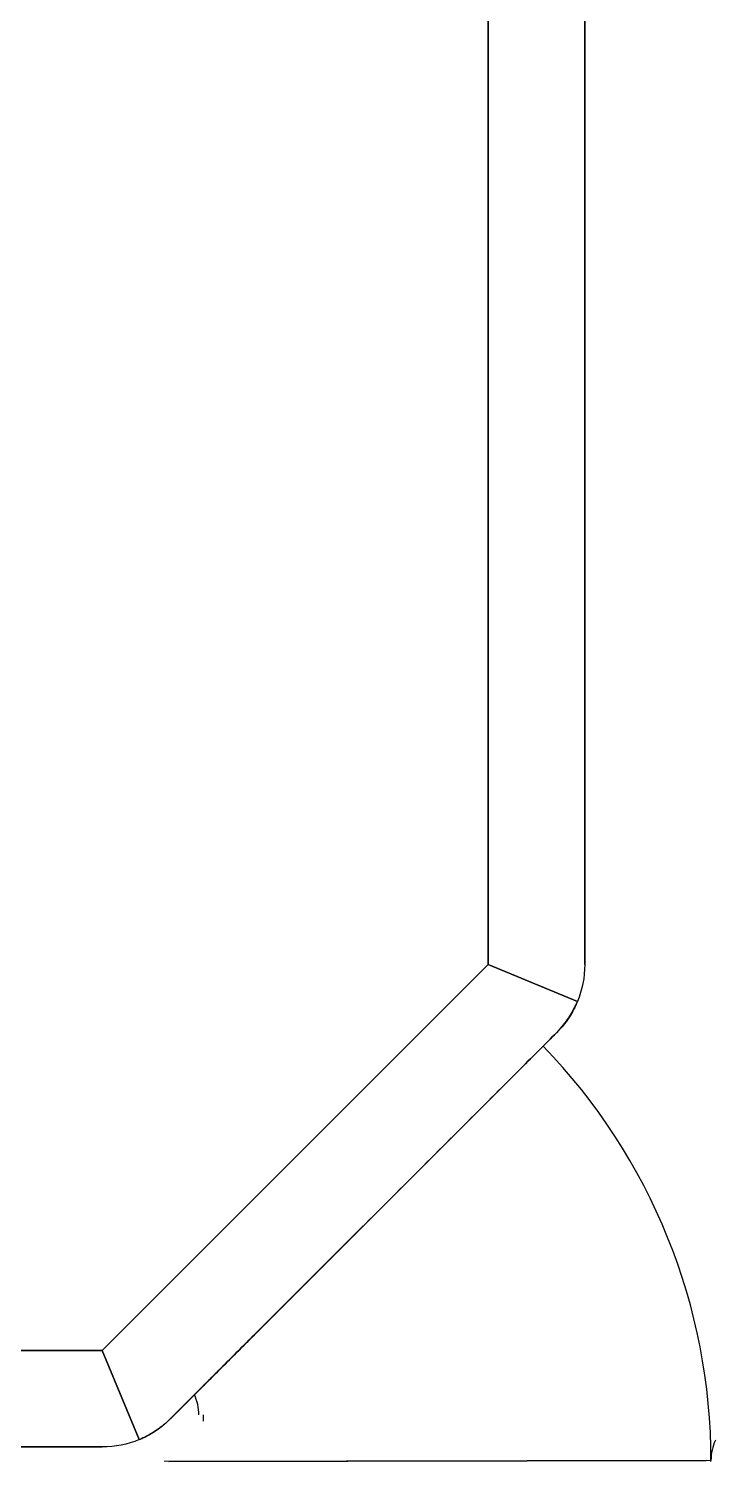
# Model space of a CAD drawing. Header units: millimetres. Extents: x 441156 to 441876, y 4514765 to 4515211.
# Drawn here: x 441348.754 to 441348.8607, y 4515147.9271 to 4515148.1498 of the extents above; entities that cross this region are included whole.
import ezdxf

# ---------------------------------------------------------------- set-up
doc = ezdxf.new("R2010")
doc.units = ezdxf.units.MM
doc.layers.add('Instalaciones_ventilación_extracción', color=86, linetype='Continuous', lineweight=25)

msp = doc.modelspace()

# ---------------------------------------------------------------- linework, layer by layer
at = {"layer": 'Instalaciones_ventilación_extracción'}
for p, q in [((441348.825392617, 4515148.004311931, -5.307373364137415e-07), (441348.825392617, 4515148.264300137, -5.307373364137415e-07)), ((441348.825392617, 4515148.264300137, -5.307373364137415e-07), (441348.825392617, 4515148.004311931, -5.307373364137415e-07)), ((441348.8403926166, 4515148.004306034, -5.307373364137415e-07), (441348.8403926166, 4515148.264306034, -5.307373364137415e-07)), ((441348.8403926166, 4515148.264306034, -5.307373364137415e-07), (441348.8403926166, 4515148.004306034, -5.307373364137415e-07)), ((441348.7653867202, 4515147.944306034, -5.307373364137415e-07), (441348.825392617, 4515148.004311931, -5.307373364137415e-07)), ((441348.825392617, 4515148.004311931, -5.307373364137415e-07), (441348.7653867202, 4515147.944306034, -5.307373364137415e-07)), ((441348.825392617, 4515148.004311931, -5.307373364137415e-07), (441348.8392528939, 4515147.998570817, -5.307373364137415e-07)), ((441348.8392528939, 4515147.998570817, -5.307373364137415e-07), (441348.825392617, 4515148.004311931, -5.307373364137415e-07)), ((441348.8383821492, 4515147.996804187, -5.307373364137415e-07), (441348.8382208795, 4515147.996531589, -5.307373364137415e-07)), ((441348.8384148945, 4515147.99686156, -5.307373364137415e-07), (441348.838313683, 4515147.99668729, -5.307373364137415e-07)), ((441348.838313683, 4515147.99668729, -5.307373364137415e-07), (441348.8384148945, 4515147.99686156, -5.307373364137415e-07)), ((441348.8383781063, 4515147.996797336, -5.307373364137415e-07), (441348.8385080957, 4515147.99702695, -5.307373364137415e-07)), ((441348.8385285121, 4515147.997063617, -5.307373364137415e-07), (441348.8383821492, 4515147.996804187, -5.307373364137415e-07)), ((441348.8385149167, 4515147.997039326, -5.307373364137415e-07), (441348.8384148945, 4515147.99686156, -5.307373364137415e-07)), ((441348.8384148945, 4515147.99686156, -5.307373364137415e-07), (441348.8385149167, 4515147.997039326, -5.307373364137415e-07)), ((441348.8385080957, 4515147.99702695, -5.307373364137415e-07), (441348.8386264584, 4515147.997244434, -5.307373364137415e-07)), ((441348.83861358, 4515147.997220462, -5.307373364137415e-07), (441348.8385149167, 4515147.997039326, -5.307373364137415e-07)), ((441348.8385149167, 4515147.997039326, -5.307373364137415e-07), (441348.83861358, 4515147.997220462, -5.307373364137415e-07)), ((441348.8386605615, 4515147.997308613, -5.307373364137415e-07), (441348.8385285121, 4515147.997063617, -5.307373364137415e-07)), ((441348.8387107021, 4515147.997404819, -5.307373364137415e-07), (441348.83861358, 4515147.997220462, -5.307373364137415e-07)), ((441348.83861358, 4515147.997220462, -5.307373364137415e-07), (441348.8387107021, 4515147.997404819, -5.307373364137415e-07)), ((441348.8386264584, 4515147.997244434, -5.307373364137415e-07), (441348.8387337579, 4515147.997448902, -5.307373364137415e-07)), ((441348.8387788777, 4515147.99753783, -5.307373364137415e-07), (441348.8386605615, 4515147.997308613, -5.307373364137415e-07)), ((441348.8388061459, 4515147.997592258, -5.307373364137415e-07), (441348.8387107021, 4515147.997404819, -5.307373364137415e-07)), ((441348.8387107021, 4515147.997404819, -5.307373364137415e-07), (441348.8388061459, 4515147.997592258, -5.307373364137415e-07)), ((441348.8387337579, 4515147.997448902, -5.307373364137415e-07), (441348.8388304525, 4515147.997639759, -5.307373364137415e-07)), ((441348.8388839961, 4515147.997749882, -5.307373364137415e-07), (441348.8387788777, 4515147.99753783, -5.307373364137415e-07)), ((441348.8388997578, 4515147.997782627, -5.307373364137415e-07), (441348.8388061459, 4515147.997592258, -5.307373364137415e-07)), ((441348.8388061459, 4515147.997592258, -5.307373364137415e-07), (441348.8388997578, 4515147.997782627, -5.307373364137415e-07)), ((441348.8388304525, 4515147.997639759, -5.307373364137415e-07), (441348.8389169239, 4515147.997816456, -5.307373364137415e-07)), ((441348.8389760825, 4515147.99794257, -5.307373364137415e-07), (441348.8388839961, 4515147.997749882, -5.307373364137415e-07)), ((441348.838991372, 4515147.997975772, -5.307373364137415e-07), (441348.8388997578, 4515147.997782627, -5.307373364137415e-07)), ((441348.8388997578, 4515147.997782627, -5.307373364137415e-07), (441348.838991372, 4515147.997975772, -5.307373364137415e-07)), ((441348.8389169239, 4515147.997816456, -5.307373364137415e-07), (441348.8389935997, 4515147.997978489, -5.307373364137415e-07)), ((441348.8390555811, 4515147.998114841, -5.307373364137415e-07), (441348.8389760825, 4515147.99794257, -5.307373364137415e-07)), ((441348.8390808497, 4515147.998171558, -5.307373364137415e-07), (441348.838991372, 4515147.997975772, -5.307373364137415e-07)), ((441348.838991372, 4515147.997975772, -5.307373364137415e-07), (441348.8390808497, 4515147.998171558, -5.307373364137415e-07)), ((441348.8389935997, 4515147.997978489, -5.307373364137415e-07), (441348.8390608756, 4515147.998125309, -5.307373364137415e-07)), ((441348.8391230861, 4515147.998266025, -5.307373364137415e-07), (441348.8390555811, 4515147.998114841, -5.307373364137415e-07)), ((441348.8390608756, 4515147.998125309, -5.307373364137415e-07), (441348.8391191643, 4515147.998256382, -5.307373364137415e-07)), ((441348.8391680234, 4515147.998369846, -5.307373364137415e-07), (441348.8390808497, 4515147.998171558, -5.307373364137415e-07)), ((441348.8390808497, 4515147.998171558, -5.307373364137415e-07), (441348.8391680234, 4515147.998369846, -5.307373364137415e-07)), ((441348.8391191643, 4515147.998256382, -5.307373364137415e-07), (441348.8391688923, 4515147.998371174, -5.307373364137415e-07)), ((441348.8391791462, 4515147.998395405, -5.307373364137415e-07), (441348.8391230861, 4515147.998266025, -5.307373364137415e-07)), ((441348.839252892, 4515147.998570819, -5.307373364137415e-07), (441348.8391680234, 4515147.998369846, -5.307373364137415e-07)), ((441348.8391680234, 4515147.998369846, -5.307373364137415e-07), (441348.839252892, 4515147.998570819, -5.307373364137415e-07)), ((441348.8391688923, 4515147.998371174, -5.307373364137415e-07), (441348.8392104423, 4515147.99846918, -5.307373364137415e-07)), ((441348.8392243581, 4515147.998502293, -5.307373364137415e-07), (441348.8391791462, 4515147.998395405, -5.307373364137415e-07)), ((441348.8392104423, 4515147.99846918, -5.307373364137415e-07), (441348.8392442102, 4515147.998549854, -5.307373364137415e-07)), ((441348.8392591794, 4515147.998586018, -5.307373364137415e-07), (441348.8392243581, 4515147.998502293, -5.307373364137415e-07)), ((441348.8392442102, 4515147.998549854, -5.307373364137415e-07), (441348.8392702416, 4515147.998612888, -5.307373364137415e-07)), ((441348.8392838222, 4515147.998646107, -5.307373364137415e-07), (441348.8392591794, 4515147.998586018, -5.307373364137415e-07)), ((441348.8392702416, 4515147.998612888, -5.307373364137415e-07), (441348.8392887051, 4515147.9986581, -5.307373364137415e-07)), ((441348.8392985007, 4515147.998682301, -5.307373364137415e-07), (441348.8392838222, 4515147.998646107, -5.307373364137415e-07)), ((441348.8392887051, 4515147.9986581, -5.307373364137415e-07), (441348.8392997217, 4515147.998685306, -5.307373364137415e-07)), ((441348.8393033837, 4515147.998694385, -5.307373364137415e-07), (441348.8392985007, 4515147.998682301, -5.307373364137415e-07)), ((441348.8392997217, 4515147.998685306, -5.307373364137415e-07), (441348.8393033837, 4515147.998694385, -5.307373364137415e-07)), ((441348.8365809871, 4515147.994315006, -5.307373364137415e-07), (441348.8368442162, 4515147.994617847, -5.307373364137415e-07)), ((441348.836907601, 4515147.994693256, -5.307373364137415e-07), (441348.8366256497, 4515147.994365268, -5.307373364137415e-07)), ((441348.8368634265, 4515147.994640613, -5.307373364137415e-07), (441348.836763802, 4515147.994523593, -5.307373364137415e-07)), ((441348.836763802, 4515147.994523593, -5.307373364137415e-07), (441348.8368634265, 4515147.994640613, -5.307373364137415e-07)), ((441348.8368442162, 4515147.994617847, -5.307373364137415e-07), (441348.8370899745, 4515147.994916035, -5.307373364137415e-07)), ((441348.8369644248, 4515147.994761753, -5.307373364137415e-07), (441348.8368634265, 4515147.994640613, -5.307373364137415e-07)), ((441348.8368634265, 4515147.994640613, -5.307373364137415e-07), (441348.8369644248, 4515147.994761753, -5.307373364137415e-07)), ((441348.8371705562, 4515147.995017246, -5.307373364137415e-07), (441348.836907601, 4515147.994693256, -5.307373364137415e-07)), ((441348.8370667659, 4515147.994887272, -5.307373364137415e-07), (441348.8369644248, 4515147.994761753, -5.307373364137415e-07)), ((441348.8369644248, 4515147.994761753, -5.307373364137415e-07), (441348.8370667659, 4515147.994887272, -5.307373364137415e-07)), ((441348.8371702051, 4515147.995017017, -5.307373364137415e-07), (441348.8370667659, 4515147.994887272, -5.307373364137415e-07)), ((441348.8370667659, 4515147.994887272, -5.307373364137415e-07), (441348.8371702051, 4515147.995017017, -5.307373364137415e-07)), ((441348.8370899745, 4515147.994916035, -5.307373364137415e-07), (441348.8373189476, 4515147.995208637, -5.307373364137415e-07)), ((441348.8372744229, 4515147.995150745, -5.307373364137415e-07), (441348.8371702051, 4515147.995017017, -5.307373364137415e-07)), ((441348.8371702051, 4515147.995017017, -5.307373364137415e-07), (441348.8372744229, 4515147.995150745, -5.307373364137415e-07)), ((441348.8374150936, 4515147.995335941, -5.307373364137415e-07), (441348.8371705562, 4515147.995017246, -5.307373364137415e-07)), ((441348.8373791287, 4515147.995288272, -5.307373364137415e-07), (441348.8372744229, 4515147.995150745, -5.307373364137415e-07)), ((441348.8372744229, 4515147.995150745, -5.307373364137415e-07), (441348.8373791287, 4515147.995288272, -5.307373364137415e-07)), ((441348.8373189476, 4515147.995208637, -5.307373364137415e-07), (441348.8375318386, 4515147.995494648, -5.307373364137415e-07)), ((441348.8374840171, 4515147.99542934, -5.307373364137415e-07), (441348.8373791287, 4515147.995288272, -5.307373364137415e-07)), ((441348.8373791287, 4515147.995288272, -5.307373364137415e-07), (441348.8374840171, 4515147.99542934, -5.307373364137415e-07)), ((441348.8376418232, 4515147.995648029, -5.307373364137415e-07), (441348.8374150936, 4515147.995335941, -5.307373364137415e-07)), ((441348.8375887685, 4515147.995573749, -5.307373364137415e-07), (441348.8374840171, 4515147.99542934, -5.307373364137415e-07)), ((441348.8374840171, 4515147.99542934, -5.307373364137415e-07), (441348.8375887685, 4515147.995573749, -5.307373364137415e-07)), ((441348.8375318386, 4515147.995494648, -5.307373364137415e-07), (441348.8377293479, 4515147.995773212, -5.307373364137415e-07)), ((441348.8376931083, 4515147.995721271, -5.307373364137415e-07), (441348.8375887685, 4515147.995573749, -5.307373364137415e-07)), ((441348.8375887685, 4515147.995573749, -5.307373364137415e-07), (441348.8376931083, 4515147.995721271, -5.307373364137415e-07)), ((441348.8378513111, 4515147.995952213, -5.307373364137415e-07), (441348.8376418232, 4515147.995648029, -5.307373364137415e-07)), ((441348.8377970821, 4515147.995872241, -5.307373364137415e-07), (441348.8376931083, 4515147.995721271, -5.307373364137415e-07)), ((441348.8376931083, 4515147.995721271, -5.307373364137415e-07), (441348.8377970821, 4515147.995872241, -5.307373364137415e-07)), ((441348.8377293479, 4515147.995773212, -5.307373364137415e-07), (441348.8379121023, 4515147.996043537, -5.307373364137415e-07)), ((441348.8379011164, 4515147.996027363, -5.307373364137415e-07), (441348.8377970821, 4515147.995872241, -5.307373364137415e-07)), ((441348.8377970821, 4515147.995872241, -5.307373364137415e-07), (441348.8379011164, 4515147.996027363, -5.307373364137415e-07)), ((441348.8380441368, 4515147.996247165, -5.307373364137415e-07), (441348.8378513111, 4515147.995952213, -5.307373364137415e-07)), ((441348.838004998, 4515147.996186542, -5.307373364137415e-07), (441348.8379011164, 4515147.996027363, -5.307373364137415e-07)), ((441348.8379011164, 4515147.996027363, -5.307373364137415e-07), (441348.838004998, 4515147.996186542, -5.307373364137415e-07)), ((441348.8379121023, 4515147.996043537, -5.307373364137415e-07), (441348.8380807276, 4515147.996304844, -5.307373364137415e-07)), ((441348.8381085294, 4515147.996349659, -5.307373364137415e-07), (441348.838004998, 4515147.996186542, -5.307373364137415e-07)), ((441348.838004998, 4515147.996186542, -5.307373364137415e-07), (441348.8381085294, 4515147.996349659, -5.307373364137415e-07)), ((441348.8382208795, 4515147.996531589, -5.307373364137415e-07), (441348.8380441368, 4515147.996247165, -5.307373364137415e-07)), ((441348.8380807276, 4515147.996304844, -5.307373364137415e-07), (441348.8382358635, 4515147.99655637, -5.307373364137415e-07)), ((441348.8382114797, 4515147.996516621, -5.307373364137415e-07), (441348.8381085294, 4515147.996349659, -5.307373364137415e-07)), ((441348.8381085294, 4515147.996349659, -5.307373364137415e-07), (441348.8382114797, 4515147.996516621, -5.307373364137415e-07)), ((441348.838313683, 4515147.99668729, -5.307373364137415e-07), (441348.8382114797, 4515147.996516621, -5.307373364137415e-07)), ((441348.8382114797, 4515147.996516621, -5.307373364137415e-07), (441348.838313683, 4515147.99668729, -5.307373364137415e-07)), ((441348.8382358635, 4515147.99655637, -5.307373364137415e-07), (441348.8383781063, 4515147.996797336, -5.307373364137415e-07)), ((441348.8362463518, 4515147.993952462, -5.307373364137415e-07), (441348.7757461882, 4515147.933452299, -5.307373364137415e-07)), ((441348.7757461882, 4515147.933452299, -5.307373364137415e-07), (441348.8362463518, 4515147.993952462, -5.307373364137415e-07)), ((441348.8359992188, 4515147.993699432, -5.307373364137415e-07), (441348.7759992192, 4515147.933699432, -5.307373364137415e-07)), ((441348.7759992192, 4515147.933699432, -5.307373364137415e-07), (441348.8359992188, 4515147.993699432, -5.307373364137415e-07)), ((441348.834294091, 4515147.991994312, -5.307373364137415e-07), (441348.8346561976, 4515147.992356419, -5.307373364137415e-07)), ((441348.8346561976, 4515147.992356419, -5.307373364137415e-07), (441348.834294091, 4515147.991994312, -5.307373364137415e-07)), ((441348.8346561976, 4515147.992356419, -5.307373364137415e-07), (441348.8350085226, 4515147.992708729, -5.307373364137415e-07)), ((441348.8350085226, 4515147.992708729, -5.307373364137415e-07), (441348.8346561976, 4515147.992356419, -5.307373364137415e-07)), ((441348.8350085226, 4515147.992708729, -5.307373364137415e-07), (441348.835350182, 4515147.993050388, -5.307373364137415e-07)), ((441348.835350182, 4515147.993050388, -5.307373364137415e-07), (441348.8350085226, 4515147.992708729, -5.307373364137415e-07)), ((441348.835350182, 4515147.993050388, -5.307373364137415e-07), (441348.83568055, 4515147.993380771, -5.307373364137415e-07)), ((441348.83568055, 4515147.993380771, -5.307373364137415e-07), (441348.835350182, 4515147.993050388, -5.307373364137415e-07)), ((441348.83568055, 4515147.993380771, -5.307373364137415e-07), (441348.835999108, 4515147.993699314, -5.307373364137415e-07)), ((441348.835999108, 4515147.993699314, -5.307373364137415e-07), (441348.83568055, 4515147.993380771, -5.307373364137415e-07)), ((441348.8363234643, 4515147.994033908, -5.307373364137415e-07), (441348.8359992151, 4515147.993699436, -5.307373364137415e-07)), ((441348.8359992151, 4515147.993699436, -5.307373364137415e-07), (441348.8362995536, 4515147.994008518, -5.307373364137415e-07)), ((441348.836300118, 4515147.994009128, -5.307373364137415e-07), (441348.8362463462, 4515147.993952457, -5.307373364137415e-07)), ((441348.8362463462, 4515147.993952457, -5.307373364137415e-07), (441348.836300118, 4515147.994009128, -5.307373364137415e-07)), ((441348.8362995536, 4515147.994008518, -5.307373364137415e-07), (441348.8365809871, 4515147.994315006, -5.307373364137415e-07)), ((441348.8363846066, 4515147.994099353, -5.307373364137415e-07), (441348.836300118, 4515147.994009128, -5.307373364137415e-07)), ((441348.836300118, 4515147.994009128, -5.307373364137415e-07), (441348.8363846066, 4515147.994099353, -5.307373364137415e-07)), ((441348.8366256497, 4515147.994365268, -5.307373364137415e-07), (441348.8363234643, 4515147.994033908, -5.307373364137415e-07)), ((441348.8364751675, 4515147.994197773, -5.307373364137415e-07), (441348.8363846066, 4515147.994099353, -5.307373364137415e-07)), ((441348.8363846066, 4515147.994099353, -5.307373364137415e-07), (441348.8364751675, 4515147.994197773, -5.307373364137415e-07)), ((441348.8365690541, 4515147.994301669, -5.307373364137415e-07), (441348.8364751675, 4515147.994197773, -5.307373364137415e-07)), ((441348.8364751675, 4515147.994197773, -5.307373364137415e-07), (441348.8365690541, 4515147.994301669, -5.307373364137415e-07)), ((441348.836665582, 4515147.994410572, -5.307373364137415e-07), (441348.8365690541, 4515147.994301669, -5.307373364137415e-07)), ((441348.8365690541, 4515147.994301669, -5.307373364137415e-07), (441348.836665582, 4515147.994410572, -5.307373364137415e-07)), ((441348.836763802, 4515147.994523593, -5.307373364137415e-07), (441348.836665582, 4515147.994410572, -5.307373364137415e-07)), ((441348.836665582, 4515147.994410572, -5.307373364137415e-07), (441348.836763802, 4515147.994523593, -5.307373364137415e-07)), ((441348.8323698659, 4515147.990070087, -5.307373364137415e-07), (441348.8327664268, 4515147.990466648, -5.307373364137415e-07)), ((441348.8327664268, 4515147.990466648, -5.307373364137415e-07), (441348.8323698659, 4515147.990070087, -5.307373364137415e-07)), ((441348.8327664268, 4515147.990466648, -5.307373364137415e-07), (441348.8331583031, 4515147.990858509, -5.307373364137415e-07)), ((441348.8331583031, 4515147.990858509, -5.307373364137415e-07), (441348.8327664268, 4515147.990466648, -5.307373364137415e-07)), ((441348.8331583031, 4515147.990858509, -5.307373364137415e-07), (441348.8335442134, 4515147.991244419, -5.307373364137415e-07)), ((441348.8335442134, 4515147.991244419, -5.307373364137415e-07), (441348.8331583031, 4515147.990858509, -5.307373364137415e-07)), ((441348.8335442134, 4515147.991244419, -5.307373364137415e-07), (441348.8339231192, 4515147.991623325, -5.307373364137415e-07)), ((441348.8339231192, 4515147.991623325, -5.307373364137415e-07), (441348.8335442134, 4515147.991244419, -5.307373364137415e-07)), ((441348.8339231192, 4515147.991623325, -5.307373364137415e-07), (441348.834294091, 4515147.991994312, -5.307373364137415e-07)), ((441348.834294091, 4515147.991994312, -5.307373364137415e-07), (441348.8339231192, 4515147.991623325, -5.307373364137415e-07)), ((441348.8298708276, 4515147.987571033, -5.307373364137415e-07), (441348.8303156673, 4515147.988015872, -5.307373364137415e-07)), ((441348.8303156673, 4515147.988015872, -5.307373364137415e-07), (441348.8298708276, 4515147.987571033, -5.307373364137415e-07)), ((441348.8303156673, 4515147.988015872, -5.307373364137415e-07), (441348.8307467886, 4515147.988446995, -5.307373364137415e-07)), ((441348.8307467886, 4515147.988446995, -5.307373364137415e-07), (441348.8303156673, 4515147.988015872, -5.307373364137415e-07)), ((441348.8307467886, 4515147.988446995, -5.307373364137415e-07), (441348.8311634763, 4515147.988863681, -5.307373364137415e-07)), ((441348.8311634763, 4515147.988863681, -5.307373364137415e-07), (441348.8307467886, 4515147.988446995, -5.307373364137415e-07)), ((441348.8311634763, 4515147.988863681, -5.307373364137415e-07), (441348.831567742, 4515147.989267948, -5.307373364137415e-07)), ((441348.831567742, 4515147.989267948, -5.307373364137415e-07), (441348.8311634763, 4515147.988863681, -5.307373364137415e-07)), ((441348.831567742, 4515147.989267948, -5.307373364137415e-07), (441348.831969888, 4515147.989670093, -5.307373364137415e-07)), ((441348.831969888, 4515147.989670093, -5.307373364137415e-07), (441348.831567742, 4515147.989267948, -5.307373364137415e-07)), ((441348.831969888, 4515147.989670093, -5.307373364137415e-07), (441348.8323698659, 4515147.990070087, -5.307373364137415e-07)), ((441348.8323698659, 4515147.990070087, -5.307373364137415e-07), (441348.831969888, 4515147.989670093, -5.307373364137415e-07)), ((441348.8274672479, 4515147.985167469, -5.307373364137415e-07), (441348.8279689411, 4515147.985669147, -5.307373364137415e-07)), ((441348.8279689411, 4515147.985669147, -5.307373364137415e-07), (441348.8274672479, 4515147.985167469, -5.307373364137415e-07)), ((441348.8279689411, 4515147.985669147, -5.307373364137415e-07), (441348.8284610985, 4515147.98616132, -5.307373364137415e-07)), ((441348.8284610985, 4515147.98616132, -5.307373364137415e-07), (441348.8279689411, 4515147.985669147, -5.307373364137415e-07)), ((441348.8284610985, 4515147.98616132, -5.307373364137415e-07), (441348.828942773, 4515147.986642978, -5.307373364137415e-07)), ((441348.828942773, 4515147.986642978, -5.307373364137415e-07), (441348.8284610985, 4515147.98616132, -5.307373364137415e-07)), ((441348.828942773, 4515147.986642978, -5.307373364137415e-07), (441348.8294129568, 4515147.987113163, -5.307373364137415e-07)), ((441348.8294129568, 4515147.987113163, -5.307373364137415e-07), (441348.828942773, 4515147.986642978, -5.307373364137415e-07)), ((441348.8294129568, 4515147.987113163, -5.307373364137415e-07), (441348.8298708276, 4515147.987571033, -5.307373364137415e-07)), ((441348.8298708276, 4515147.987571033, -5.307373364137415e-07), (441348.8294129568, 4515147.987113163, -5.307373364137415e-07)), ((441348.8253854607, 4515147.983085682, -5.307373364137415e-07), (441348.8259149865, 4515147.983615207, -5.307373364137415e-07)), ((441348.8259149865, 4515147.983615207, -5.307373364137415e-07), (441348.8253854607, 4515147.983085682, -5.307373364137415e-07)), ((441348.8259149865, 4515147.983615207, -5.307373364137415e-07), (441348.8264392634, 4515147.984139469, -5.307373364137415e-07)), ((441348.8264392634, 4515147.984139469, -5.307373364137415e-07), (441348.8259149865, 4515147.983615207, -5.307373364137415e-07)), ((441348.8264392634, 4515147.984139469, -5.307373364137415e-07), (441348.8269570396, 4515147.984657246, -5.307373364137415e-07)), ((441348.8269570396, 4515147.984657246, -5.307373364137415e-07), (441348.8264392634, 4515147.984139469, -5.307373364137415e-07)), ((441348.8269570396, 4515147.984657246, -5.307373364137415e-07), (441348.8274672479, 4515147.985167469, -5.307373364137415e-07)), ((441348.8274672479, 4515147.985167469, -5.307373364137415e-07), (441348.8269570396, 4515147.984657246, -5.307373364137415e-07)), ((441348.8232395864, 4515147.980939807, -5.307373364137415e-07), (441348.8237776571, 4515147.981477863, -5.307373364137415e-07)), ((441348.8237776571, 4515147.981477863, -5.307373364137415e-07), (441348.8232395864, 4515147.980939807, -5.307373364137415e-07)), ((441348.8237776571, 4515147.981477863, -5.307373364137415e-07), (441348.8243155601, 4515147.982015766, -5.307373364137415e-07)), ((441348.8243155601, 4515147.982015766, -5.307373364137415e-07), (441348.8237776571, 4515147.981477863, -5.307373364137415e-07)), ((441348.8243155601, 4515147.982015766, -5.307373364137415e-07), (441348.8248519069, 4515147.982552128, -5.307373364137415e-07)), ((441348.8248519069, 4515147.982552128, -5.307373364137415e-07), (441348.8243155601, 4515147.982015766, -5.307373364137415e-07)), ((441348.8248519069, 4515147.982552128, -5.307373364137415e-07), (441348.8253854607, 4515147.983085682, -5.307373364137415e-07)), ((441348.8253854607, 4515147.983085682, -5.307373364137415e-07), (441348.8248519069, 4515147.982552128, -5.307373364137415e-07)), ((441348.8211068661, 4515147.978807087, -5.307373364137415e-07), (441348.8216388329, 4515147.979339039, -5.307373364137415e-07)), ((441348.8216388329, 4515147.979339039, -5.307373364137415e-07), (441348.8211068661, 4515147.978807087, -5.307373364137415e-07)), ((441348.8216388329, 4515147.979339039, -5.307373364137415e-07), (441348.8221687405, 4515147.979868946, -5.307373364137415e-07)), ((441348.8221687405, 4515147.979868946, -5.307373364137415e-07), (441348.8216388329, 4515147.979339039, -5.307373364137415e-07)), ((441348.8221687405, 4515147.979868946, -5.307373364137415e-07), (441348.8227027981, 4515147.980403019, -5.307373364137415e-07)), ((441348.8227027981, 4515147.980403019, -5.307373364137415e-07), (441348.8221687405, 4515147.979868946, -5.307373364137415e-07)), ((441348.8227027981, 4515147.980403019, -5.307373364137415e-07), (441348.8232395864, 4515147.980939807, -5.307373364137415e-07)), ((441348.8232395864, 4515147.980939807, -5.307373364137415e-07), (441348.8227027981, 4515147.980403019, -5.307373364137415e-07)), ((441348.8188591395, 4515147.976559345, -5.307373364137415e-07), (441348.8194368827, 4515147.977137104, -5.307373364137415e-07)), ((441348.8194368827, 4515147.977137104, -5.307373364137415e-07), (441348.8188591395, 4515147.976559345, -5.307373364137415e-07)), ((441348.8194368827, 4515147.977137104, -5.307373364137415e-07), (441348.8200048451, 4515147.977705066, -5.307373364137415e-07)), ((441348.8200048451, 4515147.977705066, -5.307373364137415e-07), (441348.8194368827, 4515147.977137104, -5.307373364137415e-07)), ((441348.8200048451, 4515147.977705066, -5.307373364137415e-07), (441348.8205618831, 4515147.978262104, -5.307373364137415e-07)), ((441348.8205618831, 4515147.978262104, -5.307373364137415e-07), (441348.8200048451, 4515147.977705066, -5.307373364137415e-07)), ((441348.8205618831, 4515147.978262104, -5.307373364137415e-07), (441348.8211068661, 4515147.978807087, -5.307373364137415e-07)), ((441348.8211068661, 4515147.978807087, -5.307373364137415e-07), (441348.8205618831, 4515147.978262104, -5.307373364137415e-07)), ((441348.816474191, 4515147.974174396, -5.307373364137415e-07), (441348.817079003, 4515147.974779224, -5.307373364137415e-07)), ((441348.817079003, 4515147.974779224, -5.307373364137415e-07), (441348.816474191, 4515147.974174396, -5.307373364137415e-07)), ((441348.817079003, 4515147.974779224, -5.307373364137415e-07), (441348.817678948, 4515147.975379154, -5.307373364137415e-07)), ((441348.817678948, 4515147.975379154, -5.307373364137415e-07), (441348.817079003, 4515147.974779224, -5.307373364137415e-07)), ((441348.817678948, 4515147.975379154, -5.307373364137415e-07), (441348.8182727444, 4515147.97597295, -5.307373364137415e-07)), ((441348.8182727444, 4515147.97597295, -5.307373364137415e-07), (441348.817678948, 4515147.975379154, -5.307373364137415e-07)), ((441348.8182727444, 4515147.97597295, -5.307373364137415e-07), (441348.8188591395, 4515147.976559345, -5.307373364137415e-07)), ((441348.8188591395, 4515147.976559345, -5.307373364137415e-07), (441348.8182727444, 4515147.97597295, -5.307373364137415e-07)), ((441348.8140312434, 4515147.971731449, -5.307373364137415e-07), (441348.8146429528, 4515147.972343158, -5.307373364137415e-07)), ((441348.8146429528, 4515147.972343158, -5.307373364137415e-07), (441348.8140312434, 4515147.971731449, -5.307373364137415e-07)), ((441348.8146429528, 4515147.972343158, -5.307373364137415e-07), (441348.8152549063, 4515147.972955112, -5.307373364137415e-07)), ((441348.8152549063, 4515147.972955112, -5.307373364137415e-07), (441348.8146429528, 4515147.972343158, -5.307373364137415e-07)), ((441348.8152549063, 4515147.972955112, -5.307373364137415e-07), (441348.8158657468, 4515147.973565952, -5.307373364137415e-07)), ((441348.8158657468, 4515147.973565952, -5.307373364137415e-07), (441348.8152549063, 4515147.972955112, -5.307373364137415e-07)), ((441348.8158657468, 4515147.973565952, -5.307373364137415e-07), (441348.816474191, 4515147.974174396, -5.307373364137415e-07)), ((441348.816474191, 4515147.974174396, -5.307373364137415e-07), (441348.8158657468, 4515147.973565952, -5.307373364137415e-07)), ((441348.8122110526, 4515147.969911259, -5.307373364137415e-07), (441348.8128139275, 4515147.970514148, -5.307373364137415e-07)), ((441348.8128139275, 4515147.970514148, -5.307373364137415e-07), (441348.8122110526, 4515147.969911259, -5.307373364137415e-07)), ((441348.8128139275, 4515147.970514148, -5.307373364137415e-07), (441348.8134211209, 4515147.971121326, -5.307373364137415e-07)), ((441348.8134211209, 4515147.971121326, -5.307373364137415e-07), (441348.8128139275, 4515147.970514148, -5.307373364137415e-07)), ((441348.8134211209, 4515147.971121326, -5.307373364137415e-07), (441348.8140312434, 4515147.971731449, -5.307373364137415e-07)), ((441348.8140312434, 4515147.971731449, -5.307373364137415e-07), (441348.8134211209, 4515147.971121326, -5.307373364137415e-07)), ((441348.8098691647, 4515147.967569386, -5.307373364137415e-07), (441348.8104421013, 4515147.968142307, -5.307373364137415e-07)), ((441348.8104421013, 4515147.968142307, -5.307373364137415e-07), (441348.8098691647, 4515147.967569386, -5.307373364137415e-07)), ((441348.8104421013, 4515147.968142307, -5.307373364137415e-07), (441348.8110237355, 4515147.968723956, -5.307373364137415e-07)), ((441348.8110237355, 4515147.968723956, -5.307373364137415e-07), (441348.8104421013, 4515147.968142307, -5.307373364137415e-07)), ((441348.8110237355, 4515147.968723956, -5.307373364137415e-07), (441348.8116138541, 4515147.969314075, -5.307373364137415e-07)), ((441348.8116138541, 4515147.969314075, -5.307373364137415e-07), (441348.8110237355, 4515147.968723956, -5.307373364137415e-07)), ((441348.8116138541, 4515147.969314075, -5.307373364137415e-07), (441348.8122110526, 4515147.969911259, -5.307373364137415e-07)), ((441348.8122110526, 4515147.969911259, -5.307373364137415e-07), (441348.8116138541, 4515147.969314075, -5.307373364137415e-07)), ((441348.8075076379, 4515147.965207843, -5.307373364137415e-07), (441348.8081086511, 4515147.965808872, -5.307373364137415e-07)), ((441348.8081086511, 4515147.965808872, -5.307373364137415e-07), (441348.8075076379, 4515147.965207843, -5.307373364137415e-07)), ((441348.8081086511, 4515147.965808872, -5.307373364137415e-07), (441348.8087034999, 4515147.966403721, -5.307373364137415e-07)), ((441348.8087034999, 4515147.966403721, -5.307373364137415e-07), (441348.8081086511, 4515147.965808872, -5.307373364137415e-07)), ((441348.8087034999, 4515147.966403721, -5.307373364137415e-07), (441348.8092908105, 4515147.966991016, -5.307373364137415e-07)), ((441348.8092908105, 4515147.966991016, -5.307373364137415e-07), (441348.8087034999, 4515147.966403721, -5.307373364137415e-07)), ((441348.8092908105, 4515147.966991016, -5.307373364137415e-07), (441348.8098691647, 4515147.967569386, -5.307373364137415e-07)), ((441348.8098691647, 4515147.967569386, -5.307373364137415e-07), (441348.8092908105, 4515147.966991016, -5.307373364137415e-07)), ((441348.8056813134, 4515147.963381534, -5.307373364137415e-07), (441348.8062926112, 4515147.963992816, -5.307373364137415e-07)), ((441348.8062926112, 4515147.963992816, -5.307373364137415e-07), (441348.8056813134, 4515147.963381534, -5.307373364137415e-07)), ((441348.8062926112, 4515147.963992816, -5.307373364137415e-07), (441348.8069018331, 4515147.964602039, -5.307373364137415e-07)), ((441348.8069018331, 4515147.964602039, -5.307373364137415e-07), (441348.8062926112, 4515147.963992816, -5.307373364137415e-07)), ((441348.8069018331, 4515147.964602039, -5.307373364137415e-07), (441348.8075076379, 4515147.965207843, -5.307373364137415e-07)), ((441348.8075076379, 4515147.965207843, -5.307373364137415e-07), (441348.8069018331, 4515147.964602039, -5.307373364137415e-07)), ((441348.8032421349, 4515147.960942341, -5.307373364137415e-07), (441348.8038484427, 4515147.961548649, -5.307373364137415e-07)), ((441348.8038484427, 4515147.961548649, -5.307373364137415e-07), (441348.8032421349, 4515147.960942341, -5.307373364137415e-07)), ((441348.8038484427, 4515147.961548649, -5.307373364137415e-07), (441348.8044578946, 4515147.962158116, -5.307373364137415e-07)), ((441348.8044578946, 4515147.962158116, -5.307373364137415e-07), (441348.8038484427, 4515147.961548649, -5.307373364137415e-07)), ((441348.8044578946, 4515147.962158116, -5.307373364137415e-07), (441348.8050692985, 4515147.96276952, -5.307373364137415e-07)), ((441348.8050692985, 4515147.96276952, -5.307373364137415e-07), (441348.8044578946, 4515147.962158116, -5.307373364137415e-07)), ((441348.8050692985, 4515147.96276952, -5.307373364137415e-07), (441348.8056813134, 4515147.963381534, -5.307373364137415e-07)), ((441348.8056813134, 4515147.963381534, -5.307373364137415e-07), (441348.8050692985, 4515147.96276952, -5.307373364137415e-07)), ((441348.8008735134, 4515147.958573734, -5.307373364137415e-07), (441348.8014546745, 4515147.959154881, -5.307373364137415e-07)), ((441348.8014546745, 4515147.959154881, -5.307373364137415e-07), (441348.8008735134, 4515147.958573734, -5.307373364137415e-07)), ((441348.8020439996, 4515147.959744205, -5.307373364137415e-07), (441348.8014546745, 4515147.959154881, -5.307373364137415e-07)), ((441348.8014546745, 4515147.959154881, -5.307373364137415e-07), (441348.8020439689, 4515147.95974419, -5.307373364137415e-07)), ((441348.8020439689, 4515147.95974419, -5.307373364137415e-07), (441348.802640237, 4515147.960340442, -5.307373364137415e-07)), ((441348.802640237, 4515147.960340442, -5.307373364137415e-07), (441348.8020439996, 4515147.959744205, -5.307373364137415e-07)), ((441348.802640237, 4515147.960340442, -5.307373364137415e-07), (441348.8032421349, 4515147.960942341, -5.307373364137415e-07)), ((441348.8032421349, 4515147.960942341, -5.307373364137415e-07), (441348.802640237, 4515147.960340442, -5.307373364137415e-07)), ((441348.798653558, 4515147.956353763, -5.307373364137415e-07), (441348.7991905911, 4515147.956890796, -5.307373364137415e-07)), ((441348.7991905911, 4515147.956890796, -5.307373364137415e-07), (441348.798653558, 4515147.956353763, -5.307373364137415e-07)), ((441348.7991905911, 4515147.956890796, -5.307373364137415e-07), (441348.7997403499, 4515147.957440555, -5.307373364137415e-07)), ((441348.7997403499, 4515147.957440555, -5.307373364137415e-07), (441348.7991905911, 4515147.956890796, -5.307373364137415e-07)), ((441348.7997403499, 4515147.957440555, -5.307373364137415e-07), (441348.8003016897, 4515147.958001911, -5.307373364137415e-07)), ((441348.8003016897, 4515147.958001911, -5.307373364137415e-07), (441348.7997403499, 4515147.957440555, -5.307373364137415e-07)), ((441348.8003016897, 4515147.958001911, -5.307373364137415e-07), (441348.8008735134, 4515147.958573734, -5.307373364137415e-07)), ((441348.8008735134, 4515147.958573734, -5.307373364137415e-07), (441348.8003016897, 4515147.958001911, -5.307373364137415e-07)), ((441348.7965182579, 4515147.954218479, -5.307373364137415e-07), (441348.7970561302, 4515147.954756336, -5.307373364137415e-07)), ((441348.7970561302, 4515147.954756336, -5.307373364137415e-07), (441348.7965182579, 4515147.954218479, -5.307373364137415e-07)), ((441348.7970561302, 4515147.954756336, -5.307373364137415e-07), (441348.7975921408, 4515147.955292347, -5.307373364137415e-07)), ((441348.7975921408, 4515147.955292347, -5.307373364137415e-07), (441348.7970561302, 4515147.954756336, -5.307373364137415e-07)), ((441348.7975921408, 4515147.955292347, -5.307373364137415e-07), (441348.7981248713, 4515147.955825076, -5.307373364137415e-07)), ((441348.7981248713, 4515147.955825076, -5.307373364137415e-07), (441348.7975921408, 4515147.955292347, -5.307373364137415e-07)), ((441348.7981248713, 4515147.955825076, -5.307373364137415e-07), (441348.798653558, 4515147.956353763, -5.307373364137415e-07)), ((441348.798653558, 4515147.956353763, -5.307373364137415e-07), (441348.7981248713, 4515147.955825076, -5.307373364137415e-07)), ((441348.794375863, 4515147.952076084, -5.307373364137415e-07), (441348.7949075094, 4515147.95260773, -5.307373364137415e-07)), ((441348.7949075094, 4515147.95260773, -5.307373364137415e-07), (441348.794375863, 4515147.952076084, -5.307373364137415e-07)), ((441348.7949075094, 4515147.95260773, -5.307373364137415e-07), (441348.7954426204, 4515147.953142826, -5.307373364137415e-07)), ((441348.7954426204, 4515147.953142826, -5.307373364137415e-07), (441348.7949075094, 4515147.95260773, -5.307373364137415e-07)), ((441348.7954426204, 4515147.953142826, -5.307373364137415e-07), (441348.7959799581, 4515147.953680164, -5.307373364137415e-07)), ((441348.7959799581, 4515147.953680164, -5.307373364137415e-07), (441348.7954426204, 4515147.953142826, -5.307373364137415e-07)), ((441348.7959799581, 4515147.953680164, -5.307373364137415e-07), (441348.7965182579, 4515147.954218479, -5.307373364137415e-07)), ((441348.7965182579, 4515147.954218479, -5.307373364137415e-07), (441348.7959799581, 4515147.953680164, -5.307373364137415e-07)), ((441348.7923075641, 4515147.950007785, -5.307373364137415e-07), (441348.7928136681, 4515147.950513889, -5.307373364137415e-07)), ((441348.7928136681, 4515147.950513889, -5.307373364137415e-07), (441348.7923075641, 4515147.950007785, -5.307373364137415e-07)), ((441348.7928136681, 4515147.950513889, -5.307373364137415e-07), (441348.7933277675, 4515147.951027973, -5.307373364137415e-07)), ((441348.7933277675, 4515147.951027973, -5.307373364137415e-07), (441348.7928136681, 4515147.950513889, -5.307373364137415e-07)), ((441348.7933277675, 4515147.951027973, -5.307373364137415e-07), (441348.7938488704, 4515147.951549091, -5.307373364137415e-07)), ((441348.7938488704, 4515147.951549091, -5.307373364137415e-07), (441348.7933277675, 4515147.951027973, -5.307373364137415e-07)), ((441348.7938488704, 4515147.951549091, -5.307373364137415e-07), (441348.794375863, 4515147.952076084, -5.307373364137415e-07)), ((441348.794375863, 4515147.952076084, -5.307373364137415e-07), (441348.7938488704, 4515147.951549091, -5.307373364137415e-07)), ((441348.7899303064, 4515147.947630527, -5.307373364137415e-07), (441348.7903823173, 4515147.948082523, -5.307373364137415e-07)), ((441348.7903823173, 4515147.948082523, -5.307373364137415e-07), (441348.7899303064, 4515147.947630527, -5.307373364137415e-07)), ((441348.7903823173, 4515147.948082523, -5.307373364137415e-07), (441348.7908468564, 4515147.948547062, -5.307373364137415e-07)), ((441348.7908468564, 4515147.948547062, -5.307373364137415e-07), (441348.7903823173, 4515147.948082523, -5.307373364137415e-07)), ((441348.7908468564, 4515147.948547062, -5.307373364137415e-07), (441348.7913231897, 4515147.949023411, -5.307373364137415e-07)), ((441348.7913231897, 4515147.949023411, -5.307373364137415e-07), (441348.7908468564, 4515147.948547062, -5.307373364137415e-07)), ((441348.7913231897, 4515147.949023411, -5.307373364137415e-07), (441348.7918104176, 4515147.949510639, -5.307373364137415e-07)), ((441348.7918104176, 4515147.949510639, -5.307373364137415e-07), (441348.7913231897, 4515147.949023411, -5.307373364137415e-07)), ((441348.7918104176, 4515147.949510639, -5.307373364137415e-07), (441348.7923075641, 4515147.950007785, -5.307373364137415e-07)), ((441348.7923075641, 4515147.950007785, -5.307373364137415e-07), (441348.7918104176, 4515147.949510639, -5.307373364137415e-07)), ((441348.7878501667, 4515147.945550373, -5.307373364137415e-07), (441348.7882525875, 4515147.945952808, -5.307373364137415e-07)), ((441348.7882525875, 4515147.945952808, -5.307373364137415e-07), (441348.7878501667, 4515147.945550373, -5.307373364137415e-07)), ((441348.7882525875, 4515147.945952808, -5.307373364137415e-07), (441348.7886563801, 4515147.946356586, -5.307373364137415e-07)), ((441348.7886563801, 4515147.946356586, -5.307373364137415e-07), (441348.7882525875, 4515147.945952808, -5.307373364137415e-07)), ((441348.7886563801, 4515147.946356586, -5.307373364137415e-07), (441348.7890666891, 4515147.946766895, -5.307373364137415e-07)), ((441348.7890666891, 4515147.946766895, -5.307373364137415e-07), (441348.7886563801, 4515147.946356586, -5.307373364137415e-07)), ((441348.7890666891, 4515147.946766895, -5.307373364137415e-07), (441348.7894915399, 4515147.947191761, -5.307373364137415e-07)), ((441348.7894915399, 4515147.947191761, -5.307373364137415e-07), (441348.7890666891, 4515147.946766895, -5.307373364137415e-07)), ((441348.7894915399, 4515147.947191761, -5.307373364137415e-07), (441348.7899303064, 4515147.947630527, -5.307373364137415e-07)), ((441348.7899303064, 4515147.947630527, -5.307373364137415e-07), (441348.7894915399, 4515147.947191761, -5.307373364137415e-07)), ((441348.5053985147, 4515147.944306034, -5.307373364137415e-07), (441348.7653867202, 4515147.944306034, -5.307373364137415e-07)), ((441348.7653867202, 4515147.944306034, -5.307373364137415e-07), (441348.5053985147, 4515147.944306034, -5.307373364137415e-07)), ((441348.771127835, 4515147.930445757, -5.307373364137415e-07), (441348.7653867202, 4515147.944306034, -5.307373364137415e-07)), ((441348.7653867202, 4515147.944306034, -5.307373364137415e-07), (441348.771127835, 4515147.930445757, -5.307373364137415e-07)), ((441348.785531777, 4515147.943231998, -5.307373364137415e-07), (441348.7859012234, 4515147.943601444, -5.307373364137415e-07)), ((441348.7859012234, 4515147.943601444, -5.307373364137415e-07), (441348.785531777, 4515147.943231998, -5.307373364137415e-07)), ((441348.7859012234, 4515147.943601444, -5.307373364137415e-07), (441348.7862787406, 4515147.943978962, -5.307373364137415e-07)), ((441348.7862787406, 4515147.943978962, -5.307373364137415e-07), (441348.7859012234, 4515147.943601444, -5.307373364137415e-07)), ((441348.7862787406, 4515147.943978962, -5.307373364137415e-07), (441348.7866634299, 4515147.944363651, -5.307373364137415e-07)), ((441348.7866634299, 4515147.944363651, -5.307373364137415e-07), (441348.7862787406, 4515147.943978962, -5.307373364137415e-07)), ((441348.7866634299, 4515147.944363651, -5.307373364137415e-07), (441348.7870543451, 4515147.944754566, -5.307373364137415e-07)), ((441348.7870543451, 4515147.944754566, -5.307373364137415e-07), (441348.7866634299, 4515147.944363651, -5.307373364137415e-07)), ((441348.7870543451, 4515147.944754566, -5.307373364137415e-07), (441348.7874503406, 4515147.945150547, -5.307373364137415e-07)), ((441348.7874503406, 4515147.945150547, -5.307373364137415e-07), (441348.7870543451, 4515147.944754566, -5.307373364137415e-07)), ((441348.7874503406, 4515147.945150547, -5.307373364137415e-07), (441348.7878501667, 4515147.945550373, -5.307373364137415e-07)), ((441348.7878501667, 4515147.945550373, -5.307373364137415e-07), (441348.7874503406, 4515147.945150547, -5.307373364137415e-07)), ((441348.7832385181, 4515147.940938739, -5.307373364137415e-07), (441348.7835303732, 4515147.941230594, -5.307373364137415e-07)), ((441348.7835303732, 4515147.941230594, -5.307373364137415e-07), (441348.7832385181, 4515147.940938739, -5.307373364137415e-07)), ((441348.7835303732, 4515147.941230594, -5.307373364137415e-07), (441348.7838350759, 4515147.941535282, -5.307373364137415e-07)), ((441348.7838350759, 4515147.941535282, -5.307373364137415e-07), (441348.7835303732, 4515147.941230594, -5.307373364137415e-07)), ((441348.7838350759, 4515147.941535282, -5.307373364137415e-07), (441348.7841520627, 4515147.941852283, -5.307373364137415e-07)), ((441348.7841520627, 4515147.941852283, -5.307373364137415e-07), (441348.7838350759, 4515147.941535282, -5.307373364137415e-07)), ((441348.7841520627, 4515147.941852283, -5.307373364137415e-07), (441348.784480813, 4515147.942181018, -5.307373364137415e-07)), ((441348.784480813, 4515147.942181018, -5.307373364137415e-07), (441348.7841520627, 4515147.941852283, -5.307373364137415e-07)), ((441348.784480813, 4515147.942181018, -5.307373364137415e-07), (441348.7848207486, 4515147.942520954, -5.307373364137415e-07)), ((441348.7848207486, 4515147.942520954, -5.307373364137415e-07), (441348.784480813, 4515147.942181018, -5.307373364137415e-07)), ((441348.7848207486, 4515147.942520954, -5.307373364137415e-07), (441348.7851713189, 4515147.94287154, -5.307373364137415e-07)), ((441348.7851713189, 4515147.94287154, -5.307373364137415e-07), (441348.7848207486, 4515147.942520954, -5.307373364137415e-07)), ((441348.7851713189, 4515147.94287154, -5.307373364137415e-07), (441348.785531777, 4515147.943231998, -5.307373364137415e-07)), ((441348.785531777, 4515147.943231998, -5.307373364137415e-07), (441348.7851713189, 4515147.94287154, -5.307373364137415e-07)), ((441348.7811609274, 4515147.938861134, -5.307373364137415e-07), (441348.7813536153, 4515147.939053821, -5.307373364137415e-07)), ((441348.7813536153, 4515147.939053821, -5.307373364137415e-07), (441348.7811609274, 4515147.938861134, -5.307373364137415e-07)), ((441348.7813536153, 4515147.939053821, -5.307373364137415e-07), (441348.781555215, 4515147.939255436, -5.307373364137415e-07)), ((441348.781555215, 4515147.939255436, -5.307373364137415e-07), (441348.7813536153, 4515147.939053821, -5.307373364137415e-07)), ((441348.781555215, 4515147.939255436, -5.307373364137415e-07), (441348.7817647635, 4515147.939464984, -5.307373364137415e-07)), ((441348.7817647635, 4515147.939464984, -5.307373364137415e-07), (441348.781555215, 4515147.939255436, -5.307373364137415e-07)), ((441348.7817647635, 4515147.939464984, -5.307373364137415e-07), (441348.7819813165, 4515147.939681523, -5.307373364137415e-07)), ((441348.7819813165, 4515147.939681523, -5.307373364137415e-07), (441348.7817647635, 4515147.939464984, -5.307373364137415e-07)), ((441348.7819813165, 4515147.939681523, -5.307373364137415e-07), (441348.7822055752, 4515147.939905796, -5.307373364137415e-07)), ((441348.7822055752, 4515147.939905796, -5.307373364137415e-07), (441348.7819813165, 4515147.939681523, -5.307373364137415e-07)), ((441348.7822055752, 4515147.939905796, -5.307373364137415e-07), (441348.7824432767, 4515147.940143482, -5.307373364137415e-07)), ((441348.7824432767, 4515147.940143482, -5.307373364137415e-07), (441348.7822055752, 4515147.939905796, -5.307373364137415e-07)), ((441348.7824432767, 4515147.940143482, -5.307373364137415e-07), (441348.7826947868, 4515147.940394993, -5.307373364137415e-07)), ((441348.7826947868, 4515147.940394993, -5.307373364137415e-07), (441348.7824432767, 4515147.940143482, -5.307373364137415e-07)), ((441348.7826947868, 4515147.940394993, -5.307373364137415e-07), (441348.7829599232, 4515147.940660144, -5.307373364137415e-07)), ((441348.7829599232, 4515147.940660144, -5.307373364137415e-07), (441348.7826947868, 4515147.940394993, -5.307373364137415e-07)), ((441348.7829599232, 4515147.940660144, -5.307373364137415e-07), (441348.7832385181, 4515147.940938739, -5.307373364137415e-07)), ((441348.7832385181, 4515147.940938739, -5.307373364137415e-07), (441348.7829599232, 4515147.940660144, -5.307373364137415e-07)), ((441348.7797169118, 4515147.937417133, -5.307373364137415e-07), (441348.7797228629, 4515147.937423069, -5.307373364137415e-07)), ((441348.7797228629, 4515147.937423069, -5.307373364137415e-07), (441348.7797169118, 4515147.937417133, -5.307373364137415e-07)), ((441348.7797228629, 4515147.937423069, -5.307373364137415e-07), (441348.7797409446, 4515147.937441166, -5.307373364137415e-07)), ((441348.7797409446, 4515147.937441166, -5.307373364137415e-07), (441348.7797228629, 4515147.937423069, -5.307373364137415e-07)), ((441348.7797409446, 4515147.937441166, -5.307373364137415e-07), (441348.7797715841, 4515147.937471805, -5.307373364137415e-07)), ((441348.7797715841, 4515147.937471805, -5.307373364137415e-07), (441348.7797409446, 4515147.937441166, -5.307373364137415e-07)), ((441348.7797715841, 4515147.937471805, -5.307373364137415e-07), (441348.7798151784, 4515147.937515385, -5.307373364137415e-07)), ((441348.7798151784, 4515147.937515385, -5.307373364137415e-07), (441348.7797715841, 4515147.937471805, -5.307373364137415e-07)), ((441348.7798151784, 4515147.937515385, -5.307373364137415e-07), (441348.7798720943, 4515147.937572315, -5.307373364137415e-07)), ((441348.7798720943, 4515147.937572315, -5.307373364137415e-07), (441348.7798151784, 4515147.937515385, -5.307373364137415e-07)), ((441348.7798720943, 4515147.937572315, -5.307373364137415e-07), (441348.7799426355, 4515147.937642841, -5.307373364137415e-07)), ((441348.7799426355, 4515147.937642841, -5.307373364137415e-07), (441348.7798720943, 4515147.937572315, -5.307373364137415e-07)), ((441348.7799426355, 4515147.937642841, -5.307373364137415e-07), (441348.7800266957, 4515147.937726917, -5.307373364137415e-07)), ((441348.7800266957, 4515147.937726917, -5.307373364137415e-07), (441348.7799426355, 4515147.937642841, -5.307373364137415e-07)), ((441348.7800266957, 4515147.937726917, -5.307373364137415e-07), (441348.7801241847, 4515147.93782439, -5.307373364137415e-07)), ((441348.7801241847, 4515147.93782439, -5.307373364137415e-07), (441348.7800266957, 4515147.937726917, -5.307373364137415e-07)), ((441348.7801241847, 4515147.93782439, -5.307373364137415e-07), (441348.7802349637, 4515147.937935169, -5.307373364137415e-07)), ((441348.7802349637, 4515147.937935169, -5.307373364137415e-07), (441348.7801241847, 4515147.93782439, -5.307373364137415e-07)), ((441348.7802349637, 4515147.937935169, -5.307373364137415e-07), (441348.7803589106, 4515147.938059132, -5.307373364137415e-07)), ((441348.7803589106, 4515147.938059132, -5.307373364137415e-07), (441348.7802349637, 4515147.937935169, -5.307373364137415e-07)), ((441348.7803589106, 4515147.938059132, -5.307373364137415e-07), (441348.7804957508, 4515147.938195972, -5.307373364137415e-07)), ((441348.7804957508, 4515147.938195972, -5.307373364137415e-07), (441348.7803589106, 4515147.938059132, -5.307373364137415e-07)), ((441348.7804957508, 4515147.938195972, -5.307373364137415e-07), (441348.7806449514, 4515147.938345158, -5.307373364137415e-07)), ((441348.7806449514, 4515147.938345158, -5.307373364137415e-07), (441348.7804957508, 4515147.938195972, -5.307373364137415e-07)), ((441348.7806449514, 4515147.938345158, -5.307373364137415e-07), (441348.7808059166, 4515147.938506138, -5.307373364137415e-07)), ((441348.7808059166, 4515147.938506138, -5.307373364137415e-07), (441348.7806449514, 4515147.938345158, -5.307373364137415e-07)), ((441348.7808059166, 4515147.938506138, -5.307373364137415e-07), (441348.7809781116, 4515147.938678318, -5.307373364137415e-07)), ((441348.7809781116, 4515147.938678318, -5.307373364137415e-07), (441348.7808059166, 4515147.938506138, -5.307373364137415e-07)), ((441348.7809781116, 4515147.938678318, -5.307373364137415e-07), (441348.7811609274, 4515147.938861134, -5.307373364137415e-07)), ((441348.7811609274, 4515147.938861134, -5.307373364137415e-07), (441348.7809781116, 4515147.938678318, -5.307373364137415e-07)), ((441348.7742693108, 4515147.932214634, -5.307373364137415e-07), (441348.7741249018, 4515147.932109882, -5.307373364137415e-07)), ((441348.7741249018, 4515147.932109882, -5.307373364137415e-07), (441348.7742693108, 4515147.932214634, -5.307373364137415e-07)), ((441348.7744103782, 4515147.932319523, -5.307373364137415e-07), (441348.7742693108, 4515147.932214634, -5.307373364137415e-07)), ((441348.7742693108, 4515147.932214634, -5.307373364137415e-07), (441348.7744103782, 4515147.932319523, -5.307373364137415e-07)), ((441348.7745479057, 4515147.932424229, -5.307373364137415e-07), (441348.7744103782, 4515147.932319523, -5.307373364137415e-07)), ((441348.7744103782, 4515147.932319523, -5.307373364137415e-07), (441348.7745479057, 4515147.932424229, -5.307373364137415e-07)), ((441348.7746816334, 4515147.932528445, -5.307373364137415e-07), (441348.7745479057, 4515147.932424229, -5.307373364137415e-07)), ((441348.7745479057, 4515147.932424229, -5.307373364137415e-07), (441348.7746816334, 4515147.932528445, -5.307373364137415e-07)), ((441348.7748113797, 4515147.932631886, -5.307373364137415e-07), (441348.7746816334, 4515147.932528445, -5.307373364137415e-07)), ((441348.7746816334, 4515147.932528445, -5.307373364137415e-07), (441348.7748113797, 4515147.932631886, -5.307373364137415e-07)), ((441348.7749368977, 4515147.932734226, -5.307373364137415e-07), (441348.7748113797, 4515147.932631886, -5.307373364137415e-07)), ((441348.7748113797, 4515147.932631886, -5.307373364137415e-07), (441348.7749368977, 4515147.932734226, -5.307373364137415e-07)), ((441348.7750580377, 4515147.932835224, -5.307373364137415e-07), (441348.7749368977, 4515147.932734226, -5.307373364137415e-07)), ((441348.7749368977, 4515147.932734226, -5.307373364137415e-07), (441348.7750580377, 4515147.932835224, -5.307373364137415e-07)), ((441348.7751750574, 4515147.932934849, -5.307373364137415e-07), (441348.7750580377, 4515147.932835224, -5.307373364137415e-07)), ((441348.7750580377, 4515147.932835224, -5.307373364137415e-07), (441348.7751750574, 4515147.932934849, -5.307373364137415e-07)), ((441348.775288079, 4515147.93303307, -5.307373364137415e-07), (441348.7751750574, 4515147.932934849, -5.307373364137415e-07)), ((441348.7751750574, 4515147.932934849, -5.307373364137415e-07), (441348.775288079, 4515147.93303307, -5.307373364137415e-07)), ((441348.7753969813, 4515147.933129597, -5.307373364137415e-07), (441348.775288079, 4515147.93303307, -5.307373364137415e-07)), ((441348.775288079, 4515147.93303307, -5.307373364137415e-07), (441348.7753969813, 4515147.933129597, -5.307373364137415e-07)), ((441348.7755008778, 4515147.933223484, -5.307373364137415e-07), (441348.7753969813, 4515147.933129597, -5.307373364137415e-07)), ((441348.7753969813, 4515147.933129597, -5.307373364137415e-07), (441348.7755008778, 4515147.933223484, -5.307373364137415e-07)), ((441348.7755992972, 4515147.933314045, -5.307373364137415e-07), (441348.7755008778, 4515147.933223484, -5.307373364137415e-07)), ((441348.7755008778, 4515147.933223484, -5.307373364137415e-07), (441348.7755992972, 4515147.933314045, -5.307373364137415e-07)), ((441348.7756895228, 4515147.933398533, -5.307373364137415e-07), (441348.7755992972, 4515147.933314045, -5.307373364137415e-07)), ((441348.7755992972, 4515147.933314045, -5.307373364137415e-07), (441348.7756895228, 4515147.933398533, -5.307373364137415e-07)), ((441348.7757461938, 4515147.933452304, -5.307373364137415e-07), (441348.7756895228, 4515147.933398533, -5.307373364137415e-07)), ((441348.7756895228, 4515147.933398533, -5.307373364137415e-07), (441348.7757461938, 4515147.933452304, -5.307373364137415e-07)), ((441348.7811426167, 4515147.933306034, -5.307373364137415e-07), (441348.7811426167, 4515147.934291635, -5.307373364137415e-07)), ((441348.7713288051, 4515147.930530628, -5.307373364137415e-07), (441348.7711278312, 4515147.930445759, -5.307373364137415e-07)), ((441348.7711278312, 4515147.930445759, -5.307373364137415e-07), (441348.7713288051, 4515147.930530628, -5.307373364137415e-07)), ((441348.771527093, 4515147.930617802, -5.307373364137415e-07), (441348.7713288051, 4515147.930530628, -5.307373364137415e-07)), ((441348.7713288051, 4515147.930530628, -5.307373364137415e-07), (441348.771527093, 4515147.930617802, -5.307373364137415e-07)), ((441348.7717228784, 4515147.930707279, -5.307373364137415e-07), (441348.771527093, 4515147.930617802, -5.307373364137415e-07)), ((441348.771527093, 4515147.930617802, -5.307373364137415e-07), (441348.7717228784, 4515147.930707279, -5.307373364137415e-07)), ((441348.7719160244, 4515147.930798893, -5.307373364137415e-07), (441348.7717228784, 4515147.930707279, -5.307373364137415e-07)), ((441348.7717228784, 4515147.930707279, -5.307373364137415e-07), (441348.7719160244, 4515147.930798893, -5.307373364137415e-07)), ((441348.7721063924, 4515147.930892506, -5.307373364137415e-07), (441348.7719160244, 4515147.930798893, -5.307373364137415e-07)), ((441348.7719160244, 4515147.930798893, -5.307373364137415e-07), (441348.7721063924, 4515147.930892506, -5.307373364137415e-07)), ((441348.7722938313, 4515147.930987949, -5.307373364137415e-07), (441348.7721063924, 4515147.930892506, -5.307373364137415e-07)), ((441348.7721063924, 4515147.930892506, -5.307373364137415e-07), (441348.7722938313, 4515147.930987949, -5.307373364137415e-07)), ((441348.7724781884, 4515147.931085072, -5.307373364137415e-07), (441348.7722938313, 4515147.930987949, -5.307373364137415e-07)), ((441348.7722938313, 4515147.930987949, -5.307373364137415e-07), (441348.7724781884, 4515147.931085072, -5.307373364137415e-07)), ((441348.7726593251, 4515147.931183735, -5.307373364137415e-07), (441348.7724781884, 4515147.931085072, -5.307373364137415e-07)), ((441348.7724781884, 4515147.931085072, -5.307373364137415e-07), (441348.7726593251, 4515147.931183735, -5.307373364137415e-07)), ((441348.7728370904, 4515147.931283756, -5.307373364137415e-07), (441348.7726593251, 4515147.931183735, -5.307373364137415e-07)), ((441348.7726593251, 4515147.931183735, -5.307373364137415e-07), (441348.7728370904, 4515147.931283756, -5.307373364137415e-07)), ((441348.7730113613, 4515147.931384968, -5.307373364137415e-07), (441348.7728370904, 4515147.931283756, -5.307373364137415e-07)), ((441348.7728370904, 4515147.931283756, -5.307373364137415e-07), (441348.7730113613, 4515147.931384968, -5.307373364137415e-07)), ((441348.7731820308, 4515147.931487171, -5.307373364137415e-07), (441348.7730113613, 4515147.931384968, -5.307373364137415e-07)), ((441348.7730113613, 4515147.931384968, -5.307373364137415e-07), (441348.7731820308, 4515147.931487171, -5.307373364137415e-07)), ((441348.7733489918, 4515147.931590122, -5.307373364137415e-07), (441348.7731820308, 4515147.931487171, -5.307373364137415e-07)), ((441348.7731820308, 4515147.931487171, -5.307373364137415e-07), (441348.7733489918, 4515147.931590122, -5.307373364137415e-07)), ((441348.7735121083, 4515147.931693653, -5.307373364137415e-07), (441348.7733489918, 4515147.931590122, -5.307373364137415e-07)), ((441348.7733489918, 4515147.931590122, -5.307373364137415e-07), (441348.7735121083, 4515147.931693653, -5.307373364137415e-07)), ((441348.7736712881, 4515147.931797534, -5.307373364137415e-07), (441348.7735121083, 4515147.931693653, -5.307373364137415e-07)), ((441348.7735121083, 4515147.931693653, -5.307373364137415e-07), (441348.7736712881, 4515147.931797534, -5.307373364137415e-07)), ((441348.7738264092, 4515147.931901569, -5.307373364137415e-07), (441348.7736712881, 4515147.931797534, -5.307373364137415e-07)), ((441348.7736712881, 4515147.931797534, -5.307373364137415e-07), (441348.7738264092, 4515147.931901569, -5.307373364137415e-07)), ((441348.7739773794, 4515147.932005542, -5.307373364137415e-07), (441348.7738264092, 4515147.931901569, -5.307373364137415e-07)), ((441348.7738264092, 4515147.931901569, -5.307373364137415e-07), (441348.7739773794, 4515147.932005542, -5.307373364137415e-07)), ((441348.7741249018, 4515147.932109882, -5.307373364137415e-07), (441348.7739773794, 4515147.932005542, -5.307373364137415e-07)), ((441348.7739773794, 4515147.932005542, -5.307373364137415e-07), (441348.7741249018, 4515147.932109882, -5.307373364137415e-07)), ((441348.7653926174, 4515147.929306034, -5.307373364137415e-07), (441348.5053926167, 4515147.929306034, -5.307373364137415e-07)), ((441348.5053926167, 4515147.929306034, -5.307373364137415e-07), (441348.7653926174, 4515147.929306034, -5.307373364137415e-07)), ((441348.8600123795, 4515147.927221866, -5.307373364137415e-07), (441348.775012509, 4515147.927073513, -5.307373364137415e-07)), ((441348.8600123795, 4515147.927221866, -5.307373364137415e-07), (441348.775012509, 4515147.927073513, -5.307373364137415e-07)), ((441348.8592623678, 4515147.927220558, -5.307373364137415e-07), (441348.7757623681, 4515147.927074823, -5.307373364137415e-07)), ((441348.7757623681, 4515147.927074823, -5.307373364137415e-07), (441348.8592623678, 4515147.927220558, -5.307373364137415e-07))]:
    msp.add_line(p, q, dxfattribs=at)
for centre, radius, start, end in [((441348.825392617, 4515148.004306034, -5.307373364137415e-07), 0.01500000000007162, 315.0000093953366, 316.3510438114417), ((441348.825392617, 4515148.004306034, -5.307373364137415e-07), 0.01500000000007162, 315.0000093953366, 316.3510438114417), ((441348.7675123681, 4515147.927234956, -5.307373364137415e-07), 0.09250000000044167, 359.8999814337618, 44.11417806755232), ((441348.7728926167, 4515147.934306034, -5.307373364137415e-07), 0.007500000000035811, 359.9000188931398, 24.50752485100162), ((441348.7653926174, 4515147.944306034, -5.307373364137415e-07), 0.01500000000007162, 313.6489749067104, 315.0000093953366), ((441348.7653926174, 4515147.944306034, -5.307373364137415e-07), 0.01500000000007162, 313.6489749067104, 315.0000093953366), ((441348.8675123677, 4515147.927234956, -5.307373364137415e-07), 0.007500000000035811, 155.4924377357103, 180.1000185662383)]:
    msp.add_arc(centre, radius, start, end, dxfattribs=at)
at = {"layer": 'Instalaciones_ventilación_extracción', "extrusion": (0, 0, -1)}
for centre, major_axis, ratio, start_param, end_param in [((441348.825392617, 4515148.004306034, -5.307373364137415e-07), (-0.01500000000007162, -9.22182119237024e-18), 0.9999999999999996, 3.141592653589792, 3.533928512544931), ((441348.825392617, 4515148.004306034, -5.307373364137415e-07), (0.01500000000007162, 1.102182119237882e-17), 0.9999999999999989, 0, 0.3923358589551389), ((441348.7653926174, 4515147.944306034, -5.307373364137415e-07), (-1.152182119238121e-17, 0.01500000000007162), 0.9999999999999996, 2.749256794634657, 3.141592653589792), ((441348.7653926174, 4515147.944306034, -5.307373364137415e-07), (1.052182119237643e-17, -0.01500000000007162), 0.9999999999999978, -0.3923358589551349, 0)]:
    msp.add_ellipse(centre, major_axis=major_axis, ratio=ratio, start_param=start_param, end_param=end_param, dxfattribs=at)

doc.saveas('drawing.dxf')
